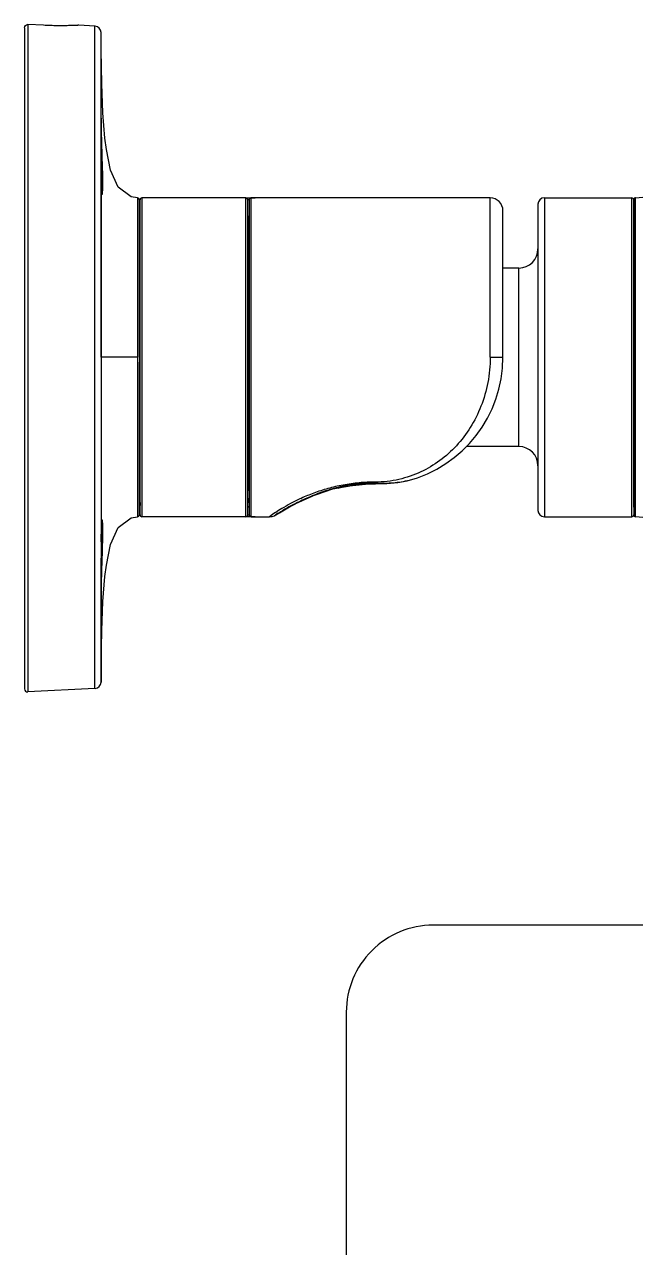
# Model space of a CAD drawing. Header units: millimetres. Extents: x 789 to 15176, y 607 to 3602.
# Drawn here: x 789 to 1492, y 2115 to 3522 of the extents above; entities that cross this region are included whole.
import ezdxf

# ---------------------------------------------------------------- set-up
doc = ezdxf.new("R2010")
doc.units = ezdxf.units.MM
doc.layers.add('ASSEM_MEMBER_1', color=7, linetype='Continuous')

msp = doc.modelspace()

# ---------------------------------------------------------------- linework, layer by layer
msp.add_lwpolyline([(2524.5, 2485.9), (1259.6, 2485.9, 0.414214), (1159.6, 2385.9), (1159.6, 1212.7, 0.414214), (1259.6, 1112.7), (2524.5, 1112.7, 0.414214), (2624.5, 1212.7), (2624.5, 2385.9, 0.414214)], format="xyb", close=True)
at = {"layer": 'ASSEM_MEMBER_1', "color": 7, "linetype": 'Continuous'}
for p, q in [((789.4, 3518.5), (789.4, 2757.9)), ((793.3, 3522.2), (793.3, 2754.3)), ((811.4, 3521.2), (793.3, 3522.2)), ((870.5, 3520.3), (851.8, 3521.2)), ((870.5, 2758.3), (870.5, 3520.3)), ((877.5, 3139.3), (877.5, 3513)), ((877.6, 3492.6), (877.5, 3512.9)), ((877.5, 3413.1), (877.5, 3413.1)), ((877.5, 3413.1), (877.5, 3413.1)), ((877.5, 3408.7), (877.5, 3411.6)), ((877.5, 3404.5), (877.5, 3404.4)), ((877.5, 3388.4), (877.5, 3398.5)), ((877.5, 3389.8), (877.5, 3389.5)), ((877.5, 3379.5), (877.5, 3388.4)), ((877.6, 3370.4), (877.5, 3379.5)), ((877.6, 3370.5), (877.9, 3370.5)), ((877.6, 3362.5), (877.6, 3360.7)), ((877.9, 3343.7), (877.9, 3343.2)), ((877.5, 3327.8), (877.5, 2765.6)), ((919.5, 3322.8), (919.5, 2955.8)), ((924.6, 3322.7), (924.6, 2955.9)), ((1044, 3322.7), (924.6, 3322.7)), ((1044, 2955.9), (1044, 3322.7)), ((1044, 3322.7), (1054.7, 3322.7)), ((1049.9, 3322.6), (1049.9, 2956)), ((1055, 3322.7), (1052.8, 3322.7)), ((1325.1, 3322.7), (1055, 3322.7)), ((1325.1, 3139.3), (1325.1, 3322.7)), ((1387.4, 3322.7), (1387.4, 2955.8)), ((1387.4, 3322.7), (1488, 3322.7)), ((1488, 2955.8), (1488, 3322.7)), ((1492.3, 2955.8), (1492.3, 3322.8)), ((922.4, 3306.5), (921.6, 3320.7)), ((921.6, 3139.3), (921.6, 3320.7)), ((922.4, 2958.5), (922.4, 3320.1)), ((1046.2, 3320.8), (1046.2, 3320.5)), ((1046.2, 2958.1), (1046.2, 3320.5)), ((1047.7, 3320.5), (1046.2, 3320.5)), ((1047.7, 3320.4), (1047.7, 2958.2)), ((1339.7, 3139.3), (1339.7, 3308)), ((1380.1, 3315.4), (1380.1, 2963.2)), ((1490.2, 3320.5), (1490.2, 2958)), ((1490.2, 2966.7), (1490.2, 3320.5)), ((1047.3, 3299.6), (1047.3, 2993.3)), ((1047.7, 3299.2), (1047.3, 3299.6)), ((1358.1, 3242), (1339.7, 3242)), ((1358.1, 3036.6), (1358.1, 3242)), ((919.5, 3139.3), (877.5, 3139.3)), ((921.6, 3139.3), (921.6, 3133.5)), ((1325.1, 3139.3), (1339.7, 3139.3)), ((921.6, 2957.9), (921.6, 3133.5)), ((1358.1, 3036.6), (1297.7, 3036.6)), ((1046.2, 2986.1), (1046.4, 2987.3)), ((1047.7, 2986.1), (1046.2, 2986.1)), ((1047.3, 2993.3), (1047.7, 2993.5)), ((1150.2, 2988.8), (1155.7, 2990.5)), ((1155.7, 2990.5), (1185.7, 2993.7)), ((1185.7, 2993.7), (1185.7, 2994.1)), ((1193, 2995.7), (1193, 2993.7)), ((922.4, 2972.1), (921.6, 2957.9)), ((1046.3, 2975.9), (1046.2, 2977)), ((1046.2, 2977), (1047.7, 2977)), ((1082.6, 2960.5), (1098.2, 2969.5)), ((1098.2, 2969.5), (1120.5, 2979.5)), ((1044, 2955.9), (924.6, 2955.9)), ((1054.7, 2955.9), (1044, 2955.9)), ((1046.2, 2957.9), (1046.2, 2958.1)), ((1046.2, 2958.1), (1047.7, 2958.1)), ((1079.5, 2958.6), (1077, 2957)), ((1077, 2957), (1077.6, 2957.3)), ((1077.2, 2957.1), (1077, 2957)), ((1080.2, 2959), (1077.6, 2957.4)), ((1080.2, 2959), (1082.6, 2960.5)), ((1387.4, 2955.8), (1488, 2955.8)), ((877.6, 2908.1), (877.9, 2908.1)), ((877.5, 2887), (877.5, 2897.1)), ((877.5, 2877.2), (877.5, 2887)), ((877.5, 2870.2), (877.5, 2877.2)), ((877.5, 2868.1), (877.5, 2870.2)), ((877.5, 2866), (877.5, 2868.1)), ((877.5, 2865.1), (877.5, 2866)), ((877.5, 2865.3), (877.5, 2865.3)), ((877.5, 2865.3), (877.5, 2865.2)), ((877.5, 2766.5), (877.5, 2864.6)), ((870.5, 2758.3), (793.3, 2754.3))]:
    msp.add_line(p, q, dxfattribs=at)
for points in [[(919.5, 3322.8), (912.3, 3323.9), (897.1, 3335), (888.4, 3354.6), (883.6, 3378.2), (882, 3391.4), (879.7, 3420.4), (878.3, 3453.7), (877.6, 3492.6)], [(877.5, 3411.6), (877.5, 3413), (877.5, 3413.5), (877.5, 3413.8), (877.5, 3413.9)], [(877.5, 3398.5), (877.5, 3407.2), (877.5, 3408.7)], [(878.6, 3327.8), (878.6, 3327.8), (878.5, 3328.5), (878.4, 3329.6), (878.3, 3331.2), (878.2, 3333.4), (878, 3336.3), (877.9, 3339.8), (877.8, 3344.2), (877.8, 3349.6), (877.7, 3356), (877.6, 3363.5), (877.6, 3370.4)], [(1049.3, 3322.5), (1048.3, 3321.9), (1047.7, 3320.5), (1047.7, 3320.4)], [(1050.4, 3322.7), (1050, 3322.6), (1049.3, 3322.5)], [(1052.8, 3322.7), (1051.4, 3322.7), (1050.4, 3322.7)], [(1193, 2993.7), (1206.2, 2994), (1218.9, 2995.1), (1229.5, 2997.1)], [(1077.6, 2957.3), (1078.7, 2958.1), (1087.2, 2963.3), (1104.7, 2972.8), (1116.7, 2978.2), (1144.3, 2987.8), (1172.6, 2993), (1185.7, 2993.7)], [(1185.7, 2993.7), (1187.9, 2993.7), (1190.9, 2993.7), (1193, 2993.7)], [(1187.8, 2993.7), (1190.9, 2993.7), (1193, 2993.7)], [(877.5, 2765.6), (877.6, 2785.9), (878.3, 2824.9), (879.7, 2858.2), (882, 2887.2), (883.6, 2900.3), (888.4, 2924), (897.1, 2943.6), (912.3, 2954.7), (919.5, 2955.8)], [(1047.7, 2958.2), (1047.7, 2958), (1048.3, 2956.7), (1049.3, 2956.1)], [(1049.3, 2956.1), (1050, 2955.9), (1050.4, 2955.9)], [(1050.4, 2955.9), (1051.4, 2955.9), (1052.8, 2955.9), (1054.7, 2955.9), (1071.3, 2955.9)], [(877.7, 2927.1), (877.8, 2933.7), (877.9, 2938.1), (878, 2941.6), (878.1, 2944.5), (878.2, 2945.7), (878.3, 2947.7), (878.4, 2949.2), (878.5, 2950.2), (878.6, 2950.8)], [(877.5, 2897.1), (877.6, 2905.4), (877.6, 2908.1)], [(877.5, 2864.6), (877.5, 2864.7), (877.5, 2864.9), (877.5, 2865.1)]]:
    msp.add_lwpolyline(points, dxfattribs=at)
for centre, radius, start, end in [((870.2, 3512.9), 7.34, 0.262, 86.9918), ((7020.9, 3397.9), 6143.4, 180.07798, 180.25587), ((3824.6, 3384), 2947.1, 180.2644, 180.4193), ((1490.2, 3392.1), 69.4, 271.7476, 327.7528), ((990.5, 3337.8), 112.5, 183.3247, 183.4891), ((919.4, 3320.6), 2.2, 2.9178, 86.5845), ((924.6, 3320.5), 2.2, 90, 180), ((1044, 3320.5), 2.2, 6.0528, 90), ((1049.9, 3320.4), 2.2, 135.7179, 179.9775), ((1049.9, 3320.4), 2.19, 132.4027, 135.726), ((1049.9, 3320.4), 2.2, 90.0489, 132.4098), ((1325.1, 3308), 14.7, 359.9979, 89.9985), ((1387.4, 3315.4), 7.34, 90, 180), ((1488, 3320.5), 2.2, 0, 90), ((1492.4, 3320.6), 2.2, 92.1272, 180.6174), ((1049.9, 3302.2), 3.67, 179.9975, 225), ((1358.1, 3264), 22, 270, 359.9971), ((1193, 3139.3), 146.8, 284.3975, 0), ((1358.1, 3014.6), 22, 0.0029, 90), ((1053.8, 2989), 7.6, 144.1235, 179.974), ((1053.6, 2986.1), 7.36, 158.0944, 170.1136), ((1053.6, 2986), 7.36, 143.2965, 158.0375), ((1054.6, 2988.2), 8.87, 140.7327, 144.8759), ((1195.6, 2805.2), 190, 105.3011, 106.3104), ((1185.8, 2852.5), 141.6, 94.3399, 95.8792), ((1186.2, 2846.6), 147.6, 90.2053, 94.3247), ((1193.2, 1037), 1957.2, 90.0075, 90.221), ((1053.6, 2976.4), 7.35, 179.9956, 216.7824), ((1214.1, 2749.5), 248.7, 117.3676, 120.5856), ((1213.2, 2751.1), 246.8, 115.4863, 117.3418), ((1218.7, 2739.6), 259.6, 113.7152, 115.4885), ((1216.2, 2745.2), 253.4, 112.7555, 113.7156), ((919.4, 2958), 2.2, 273.4155, 357.0817), ((924.6, 2958.1), 2.2, 180, 270), ((1044, 2958.1), 2.2, 269.9515, 355.3564), ((1053.7, 2976.6), 11.4, 229.058, 237.9314), ((1049.9, 2958.2), 2.2, 180.0335, 224.0279), ((1049.9, 2958.2), 2.19, 224.0181, 226.0809), ((1049.9, 2958.2), 2.2, 226.079, 270.0151), ((1204.1, 2771), 227.6, 123.6126, 125.6695), ((1239.9, 2708.1), 297.5, 121.5738, 122.6301), ((1209.4, 2757.4), 239.5, 120.5743, 121.5517), ((1387.4, 2963.2), 7.34, 180, 270), ((1488, 2958), 2.2, 270, 0), ((1492.4, 2958), 2.2, 179.3955, 267.8728), ((1490.2, 2886.4), 69.4, 32.2472, 88.253), ((3058, 2899.6), 2180.4, 179.2766, 179.7754), ((6246.5, 2883), 5369, 179.7314, 179.9347), ((793.1, 2757.9), 3.67, 180, 273), ((870.2, 2765.6), 7.34, 273.0082, 359.7381)]:
    msp.add_arc(centre, radius, start, end, dxfattribs=at)
for points, knots in [([(789.4, 3518.5), (789.4, 3519.4), (790.2, 3521.4), (792.2, 3522.2), (793.1, 3522.2)], [0, 0, 0, 0, 0.500104, 1, 1, 1, 1]), ([(851.8, 3521.2), (851.8, 3521.3), (851.7, 3521.2), (851.6, 3521.2), (851.3, 3521.2), (851, 3521.2), (850.6, 3521.2), (849.8, 3521.1), (848.6, 3521.1), (846.9, 3521), (844.9, 3520.9), (842.5, 3520.9), (838.8, 3520.8), (833.6, 3520.7), (826.7, 3520.7), (819.2, 3520.9), (814.1, 3521.1), (811.4, 3521.2)], [0, 0, 0, 0, 0.001203, 0.004813, 0.01083, 0.019237, 0.030006, 0.043107, 0.076193, 0.118185, 0.168649, 0.227122, 0.293024, 0.444552, 0.617382, 0.804993, 1, 1, 1, 1]), ([(877.6, 3413.2), (877.6, 3413.6), (877.6, 3415), (877.5, 3413.5), (877.5, 3413.1)], [0, 0, 0, 0, 0.484274, 1, 1, 1, 1]), ([(877.5, 3413.1), (877.5, 3412.6), (877.5, 3409.8), (877.5, 3406.9), (877.5, 3404.5)], [0, 0, 0, 0, 0.164717, 1, 1, 1, 1]), ([(878.9, 3370.5), (878.6, 3379.6), (878.2, 3392), (877.8, 3406.2), (877.7, 3411.4), (877.6, 3413.2)], [0, 0, 0, 0, 0.640157, 0.869015, 1, 1, 1, 1]), ([(877.5, 3404.4), (877.5, 3403.3), (877.5, 3398.5), (877.5, 3393.6), (877.5, 3389.8)], [0, 0, 0, 0, 0.216679, 1, 1, 1, 1]), ([(877.9, 3370.5), (878, 3370.5), (878.3, 3370.5), (878.7, 3370.5), (878.9, 3370.5)], [0, 0, 0, 0, 0.378806, 1, 1, 1, 1]), ([(879.1, 3327.5), (879.2, 3328.2), (879.4, 3330), (879.5, 3333.3), (879.6, 3337.7), (879.6, 3345.3), (879.3, 3356.3), (879, 3365.6), (878.9, 3370.5)], [0, 0, 0, 0, 0.049478, 0.126467, 0.229248, 0.354323, 0.657281, 1, 1, 1, 1]), ([(877.6, 3360.7), (877.6, 3359.2), (877.7, 3353.5), (877.8, 3347.9), (877.9, 3343.7)], [0, 0, 0, 0, 0.26731, 1, 1, 1, 1]), ([(877.9, 3343.2), (877.9, 3342), (878, 3338), (878.1, 3334), (878.3, 3331.3)], [0, 0, 0, 0, 0.298415, 1, 1, 1, 1]), ([(878.3, 3330.9), (878.3, 3330.1), (878.4, 3328.8), (878.6, 3327.5), (878.7, 3327)], [0, 0, 0, 0, 0.626421, 1, 1, 1, 1]), ([(878.7, 3327), (878.7, 3326.9), (878.7, 3326.8), (878.8, 3326.7), (878.8, 3326.6), (878.9, 3326.6), (879, 3326.7), (879, 3326.9), (879.1, 3327.2), (879.1, 3327.4), (879.1, 3327.5)], [0, 0, 0, 0, 0.159792, 0.267345, 0.327489, 0.370692, 0.450193, 0.580177, 0.763231, 1, 1, 1, 1]), ([(1055, 3322.7), (1054.7, 3322.7), (1054, 3322.7), (1053.1, 3322.7), (1052.2, 3322.7), (1051.5, 3322.7), (1050.8, 3322.7), (1050.4, 3322.6), (1050.1, 3322.6), (1050, 3322.6), (1050, 3322.6), (1049.9, 3322.6), (1049.9, 3322.6)], [0, 0, 0, 0, 0.195645, 0.383867, 0.5566, 0.707437, 0.830987, 0.922596, 0.955203, 0.978653, 0.993302, 1, 1, 1, 1]), ([(1325.1, 3139.3), (1325.1, 3129.6), (1323.3, 3110.3), (1315.4, 3083), (1303.1, 3058.4), (1287, 3037.2), (1267.7, 3019.8), (1245.3, 3006.5), (1220.1, 2997.8), (1202.1, 2995.7), (1193, 2995.7)], [0, 0, 0, 0, 0.134768, 0.266202, 0.392668, 0.514236, 0.632807, 0.751349, 0.873308, 1, 1, 1, 1]), ([(1229.5, 2997.1), (1226.5, 2996.4), (1220.5, 2995.2), (1211.4, 2994.4), (1202.2, 2994.1), (1196, 2994.2), (1193, 2994.1)], [0, 0, 0, 0, 0.249666, 0.499566, 0.749707, 1, 1, 1, 1]), ([(1047.3, 2993.3), (1047.1, 2993), (1046.5, 2991.6), (1046.2, 2990.1), (1046.2, 2989)], [0, 0, 0, 0, 0.247024, 1, 1, 1, 1]), ([(1193, 2995.7), (1186.7, 2995.7), (1174.3, 2995.2), (1156, 2992.6), (1138.6, 2988.6), (1122.5, 2983.3), (1108.2, 2977.4), (1096, 2971.4), (1086.1, 2965.7), (1080.5, 2962.1), (1078.1, 2960.5)], [0, 0, 0, 0, 0.154227, 0.306226, 0.4536, 0.593205, 0.721664, 0.834746, 0.928661, 1, 1, 1, 1]), ([(1142.2, 2987.5), (1140.1, 2986.9), (1131.9, 2984.4), (1124, 2981.4), (1118.2, 2978.9)], [0, 0, 0, 0, 0.263214, 1, 1, 1, 1]), ([(1171.3, 2993.4), (1169.1, 2993.1), (1160.3, 2992), (1151.7, 2990.2), (1145.4, 2988.4)], [0, 0, 0, 0, 0.256022, 1, 1, 1, 1]), ([(1049.9, 2956), (1049.9, 2956), (1050, 2956), (1050, 2956), (1050.1, 2955.9), (1050.4, 2955.9), (1050.8, 2955.9), (1051.5, 2955.9), (1052.2, 2955.9), (1053.1, 2955.9), (1054.1, 2955.9), (1054.7, 2955.9), (1055, 2955.9)], [0, 0, 0, 0, 0.006614, 0.021341, 0.044951, 0.0777, 0.169467, 0.293085, 0.443908, 0.616533, 0.804566, 1, 1, 1, 1]), ([(878.9, 2908), (879, 2910.5), (879.1, 2915.3), (879.3, 2922.4), (879.5, 2929.1), (879.6, 2935.1), (879.6, 2940.4), (879.5, 2944.3), (879.5, 2946.9), (879.4, 2948.5), (879.3, 2949.8), (879.2, 2950.6), (879.1, 2951.2), (879.1, 2951.5), (879, 2951.7), (879, 2951.9), (878.9, 2952), (878.8, 2952), (878.8, 2951.8), (878.7, 2951.7), (878.7, 2951.4), (878.6, 2951), (878.5, 2950.2), (878.4, 2949), (878.3, 2947.6), (878.2, 2945.8), (878.1, 2943.8), (878, 2941.5), (877.9, 2938.1), (877.8, 2933.3), (877.8, 2929.2), (877.7, 2927.1)], [0, 0, 0, 0, 0.10654, 0.210068, 0.307817, 0.396799, 0.474378, 0.538989, 0.565663, 0.588265, 0.606746, 0.621049, 0.626599, 0.631062, 0.634429, 0.636711, 0.638005, 0.638867, 0.640412, 0.64298, 0.646629, 0.651364, 0.664058, 0.680966, 0.702062, 0.727372, 0.756772, 0.789793, 0.825934, 0.907193, 1, 1, 1, 1]), ([(877.6, 2865.6), (877.7, 2867.5), (877.8, 2872.7), (878.2, 2886.8), (878.6, 2899.1), (878.9, 2908)], [0, 0, 0, 0, 0.136505, 0.366041, 1, 1, 1, 1]), ([(877.9, 2908.1), (878, 2908.1), (878.3, 2908.1), (878.7, 2908.1), (878.9, 2908)], [0, 0, 0, 0, 0.378806, 1, 1, 1, 1]), ([(877.5, 2889.1), (877.5, 2884), (877.5, 2876), (877.5, 2868.1), (877.5, 2865.3)], [0, 0, 0, 0, 0.644968, 1, 1, 1, 1]), ([(877.5, 2865.2), (877.5, 2864.9), (877.6, 2863.6), (877.6, 2865.2), (877.6, 2865.6)], [0, 0, 0, 0, 0.414852, 1, 1, 1, 1])]:
    msp.add_open_spline(points, degree=3, knots=knots, dxfattribs=at)
for points in [[(793.1, 3522.2), (793.2, 3522.2), (793.2, 3522.2), (793.3, 3522.2)], [(1047.7, 2972.6), (1047, 2973.6), (1046.5, 2974.7), (1046.3, 2975.9)], [(1071.3, 2955.9), (1073.3, 2955.9), (1075.3, 2956.3), (1077, 2957)]]:
    msp.add_open_spline(points, degree=3, dxfattribs=at)

doc.saveas('drawing.dxf')
